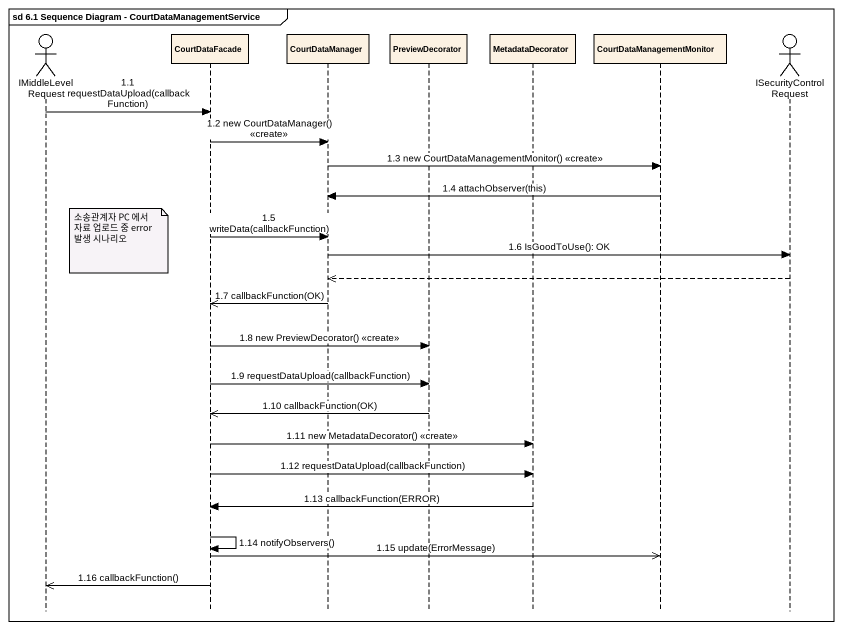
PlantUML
@startuml
mainframe sd 6.1 Sequence Diagram - CourtDataManagementService
hide footbox
actor IMiddleLevelRequest
participant CourtDataFacade
participant CourtDataManager
participant PreviewDecorator
participant MetadataDecorator
participant CourtDataManagementMonitor
actor ISecurityControlRequest

IMiddleLevelRequest -> CourtDataFacade : 1.1 requestDataUpload(callbackFunction)
CourtDataFacade -> CourtDataManager : 1.2 new CourtDataManager() <<create>>
CourtDataManager -> CourtDataManagementMonitor : 1.3 new CourtDataManagementMonitor() <<create>>
CourtDataManagementMonitor -> CourtDataManager : 1.4 attachObserver(this)
CourtDataFacade -> CourtDataManager : 1.5 writeData(callbackFunction)
note right of IMiddleLevelRequest : 소송관계자 PC 에서 자료 업로드 중 error 발생 시나리오
CourtDataManager -> ISecurityControlRequest : 1.6 IsGoodToUse(): OK
ISecurityControlRequest -->> CourtDataManager
CourtDataManager ->> CourtDataFacade : 1.7 callbackFunction(OK)
CourtDataFacade -> PreviewDecorator : 1.8 new PreviewDecorator() <<create>>
CourtDataFacade -> PreviewDecorator : 1.9 requestDataUpload(callbackFunction)
PreviewDecorator ->> CourtDataFacade : 1.10 callbackFunction(OK)
CourtDataFacade -> MetadataDecorator : 1.11 new MetadataDecorator() <<create>>
CourtDataFacade -> MetadataDecorator : 1.12 requestDataUpload(callbackFunction)
MetadataDecorator -> CourtDataFacade : 1.13 callbackFunction(ERROR)
CourtDataFacade -> CourtDataFacade : 1.14 notifyObservers()
CourtDataFacade ->> CourtDataManagementMonitor : 1.15 update(ErrorMessage)
CourtDataFacade ->> IMiddleLevelRequest : 1.16 callbackFunction()
@enduml
